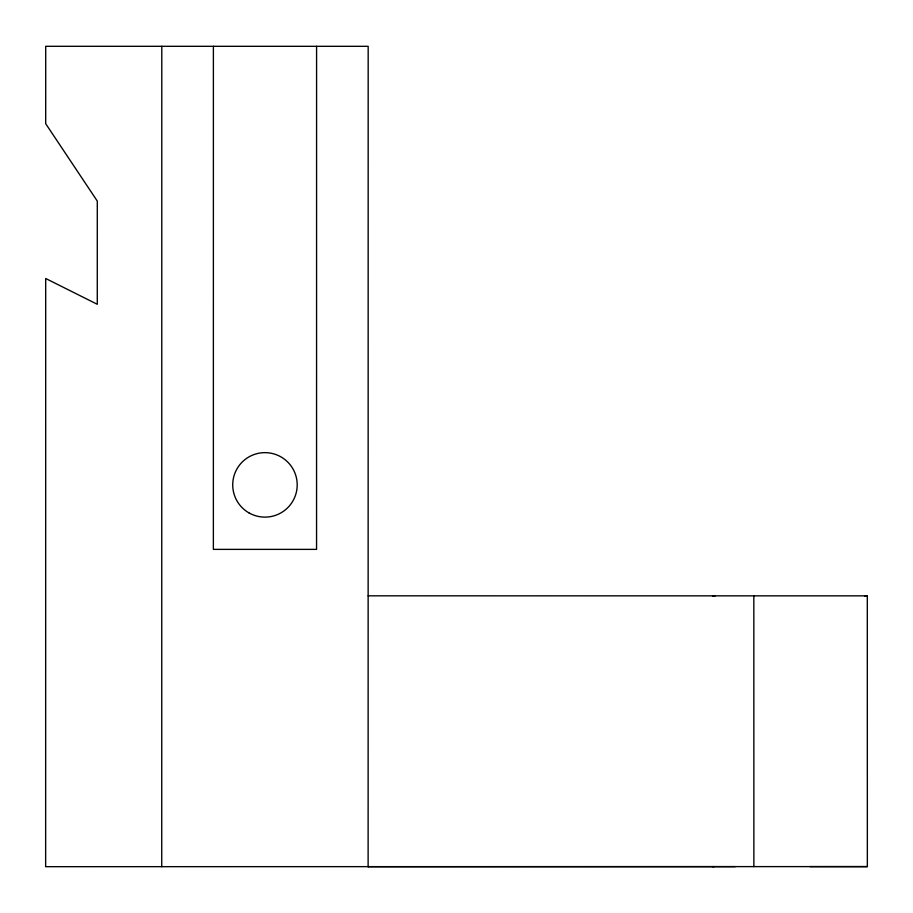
<?xml version="1.0" encoding="UTF-8"?>
<svg xmlns="http://www.w3.org/2000/svg" width="913" height="913" viewBox="0 0 913 913"><rect width="100%" height="100%" fill="white"/><g stroke="black" fill="none" stroke-linecap="round" stroke-linejoin="round"><path stroke-width="1.37" d="M161.738 866.688L161.795 46.312M213.391 46.312L213.368 549.375L316.56 549.375L316.583 46.312M368.122 866.699L368.179 46.323L45.707 46.301L45.696 123.689L97.292 201.088L97.28 304.28L45.696 278.488L45.65 866.677L867.35 866.608L867.304 595.858L368.156 595.824M714.103 595.869L712.517 595.881L715.164 595.881M712.562 866.631L714.137 866.62M864.668 595.858L867.304 595.858M735.239 866.631L368.144 866.699M809.979 866.608L867.35 866.608M753.83 595.869L753.876 866.62M248.838 512.809A32.252 32.252 0 0 0 297.204 484.883A32.252 32.252 0 0 0 248.838 456.957A32.252 32.252 0 0 0 248.838 512.809"/></g></svg>
